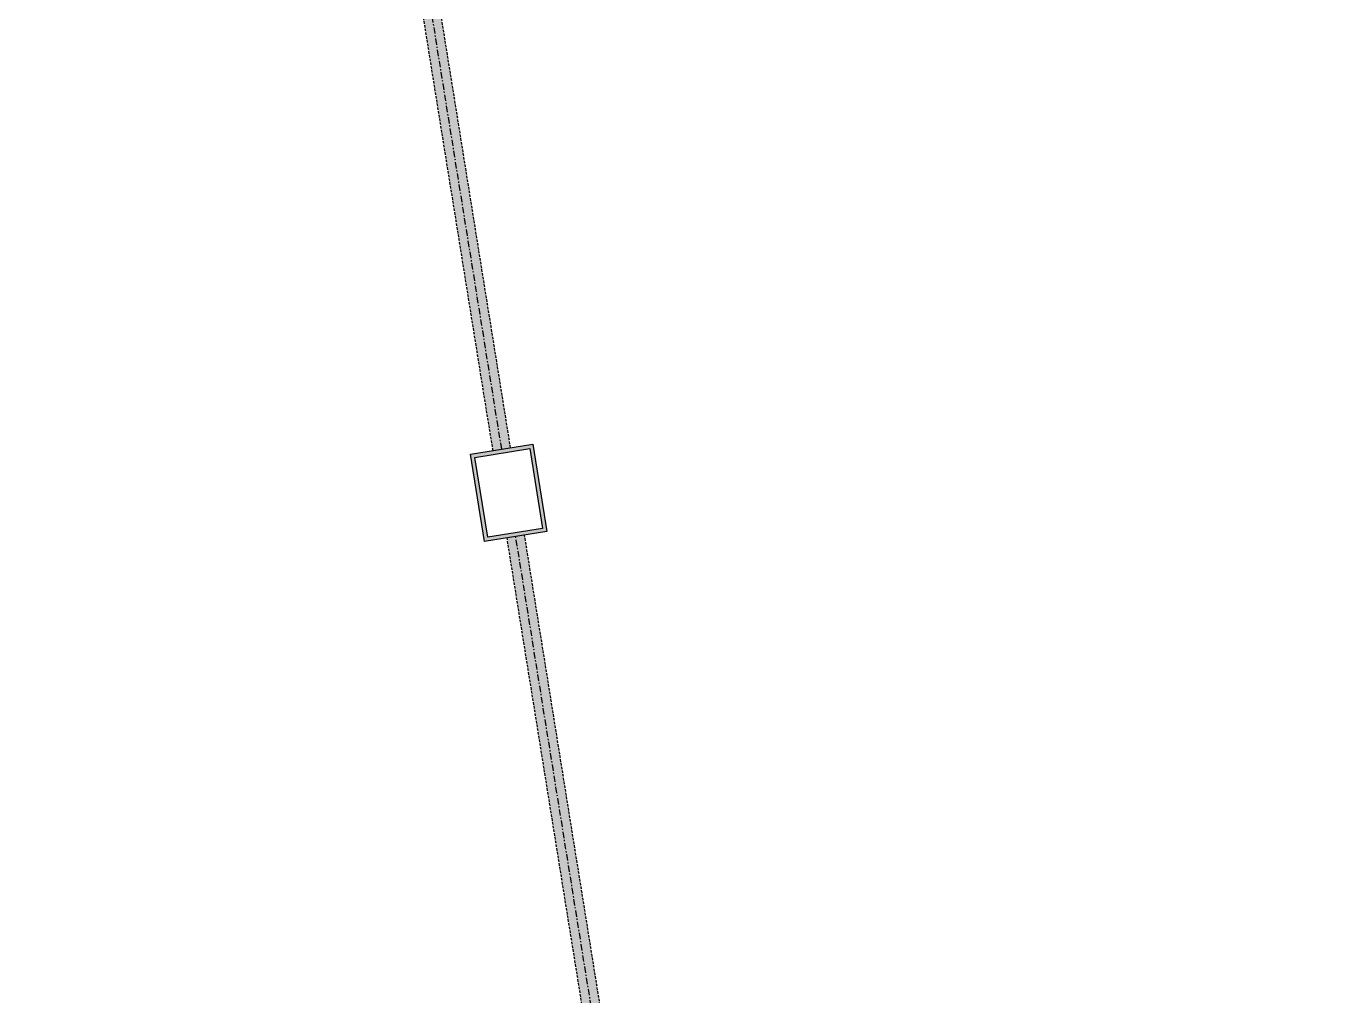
# Model space of a CAD drawing. Header units: metres. Extents: x 2684977 to 2686015, y 1244284 to 1245504.
# Drawn here: x 2685648.5 to 2685752.4, y 1245138.3 to 1245215 of the extents above; entities that cross this region are included whole.
import ezdxf

# ---------------------------------------------------------------- set-up
doc = ezdxf.new("R2010")
doc.units = ezdxf.units.M
doc.header["$MEASUREMENT"] = 0
doc.linetypes.add('STRICHL_ENG', pattern=[0.3, 0.2, -0.1])
doc.linetypes.add('STRICHPKT_MITTEL', pattern=[0.8, 0.5, -0.15, 0, -0.15])
for name, color, linetype, lineweight, transparency in [('2-Verteilnetz Block', 7, 'Continuous', 0, 0.5), ('2-Verteilnetz Graben aussen', 251, 'STRICHL_ENG', 30, 0.5), ('2-Verteilnetz Rohr Achse', 251, 'STRICHPKT_MITTEL', 30, 0.5), ('2-Verteilnetz Schacht', 251, 'Continuous', 30, 0.5)]:
    doc.layers.add(name, color=color, linetype=linetype, lineweight=lineweight, transparency=transparency)
doc.layers.add('2-Verteilnetz Graben Schraffur Solid', color=7, linetype='Continuous', lineweight=0, true_color=0xe0e0e0, transparency=0.5)
doc.layers.add('2-Verteilnetz Schacht_Schraffur Solid', color=7, linetype='Continuous', lineweight=0, true_color=0xe0e0e0, transparency=0.5)

# ---------------------------------------------------------------- blocks, each defined once
blk = doc.blocks.new('Verteilnetz proj')
at = {"layer": '2-Verteilnetz Graben Schraffur Solid'}
h = blk.add_hatch(color=256, dxfattribs=at)
h.paths.add_polyline_path([(2685709.56, 1245065.41), (2685704.18, 1245068.21), (2685694.51, 1245124.92), (2685686.54, 1245174.55), (2685687.93, 1245174.77), (2685695.9, 1245125.15), (2685705.45, 1245069.14), (2685709.76, 1245066.9), (2685749.13, 1245075.87), (2685750.84, 1245077.47), (2685750.56, 1245078.95), (2685751.94, 1245079.22), (2685752.37, 1245076.97), (2685749.81, 1245074.58)])
h.paths.add_polyline_path([(2685685.43, 1245181.46), (2685676.41, 1245237.62), (2685649.79, 1245249.87), (2685648.49, 1245250.99), (2685649.47, 1245252), (2685650.56, 1245251.06), (2685677.68, 1245238.59), (2685686.82, 1245181.68)])
at = {"layer": '2-Verteilnetz Schacht_Schraffur Solid'}
h = blk.add_hatch(color=256, dxfattribs=at)
h.paths.add_polyline_path([(2685684.76, 1245174.26), (2685683.65, 1245181.17), (2685688.59, 1245181.97), (2685689.7, 1245175.05)])
h.paths.add_polyline_path([(2685685.01, 1245174.61), (2685684, 1245180.92), (2685688.34, 1245181.62), (2685689.36, 1245175.3)], flags=16)
at = {"layer": '2-Verteilnetz Graben aussen'}
for points in [[(2685686.82, 1245181.68), (2685677.68, 1245238.59), (2685650.56, 1245251.06), (2685649.47, 1245252)], [(2685685.43, 1245181.46), (2685676.41, 1245237.62), (2685649.79, 1245249.87), (2685648.49, 1245250.99)], [(2685751.94, 1245079.22), (2685752.37, 1245076.97), (2685749.81, 1245074.58), (2685709.56, 1245065.41), (2685704.18, 1245068.21), (2685694.51, 1245124.92), (2685686.54, 1245174.55)], [(2685750.56, 1245078.95), (2685750.84, 1245077.47), (2685749.13, 1245075.87), (2685709.76, 1245066.9), (2685705.45, 1245069.14), (2685695.9, 1245125.15), (2685687.93, 1245174.77)]]:
    blk.add_lwpolyline(points, dxfattribs=at)
at = {"layer": '2-Verteilnetz Rohr Achse'}
for points in [[(2685686.12, 1245181.57), (2685677.04, 1245238.11), (2685650.18, 1245250.47), (2685648.98, 1245251.5)], [(2685751.25, 1245079.08), (2685751.61, 1245077.22), (2685749.47, 1245075.22), (2685709.67, 1245066.15), (2685704.81, 1245068.68), (2685695.2, 1245125.03), (2685687.23, 1245174.66)]]:
    blk.add_lwpolyline(points, dxfattribs=at)
at = {"layer": '2-Verteilnetz Schacht'}
for points in [[(2685688.59, 1245181.97), (2685689.7, 1245175.05), (2685684.76, 1245174.26), (2685683.65, 1245181.17)], [(2685688.34, 1245181.62), (2685689.36, 1245175.3), (2685685.01, 1245174.61), (2685684, 1245180.92)]]:
    blk.add_3dface(points, dxfattribs=at)

msp = doc.modelspace()

# ---------------------------------------------------------------- block references
at = {"layer": '2-Verteilnetz Block'}
msp.add_blockref('Verteilnetz proj', (0, 0), dxfattribs=at)

doc.saveas('drawing.dxf')
